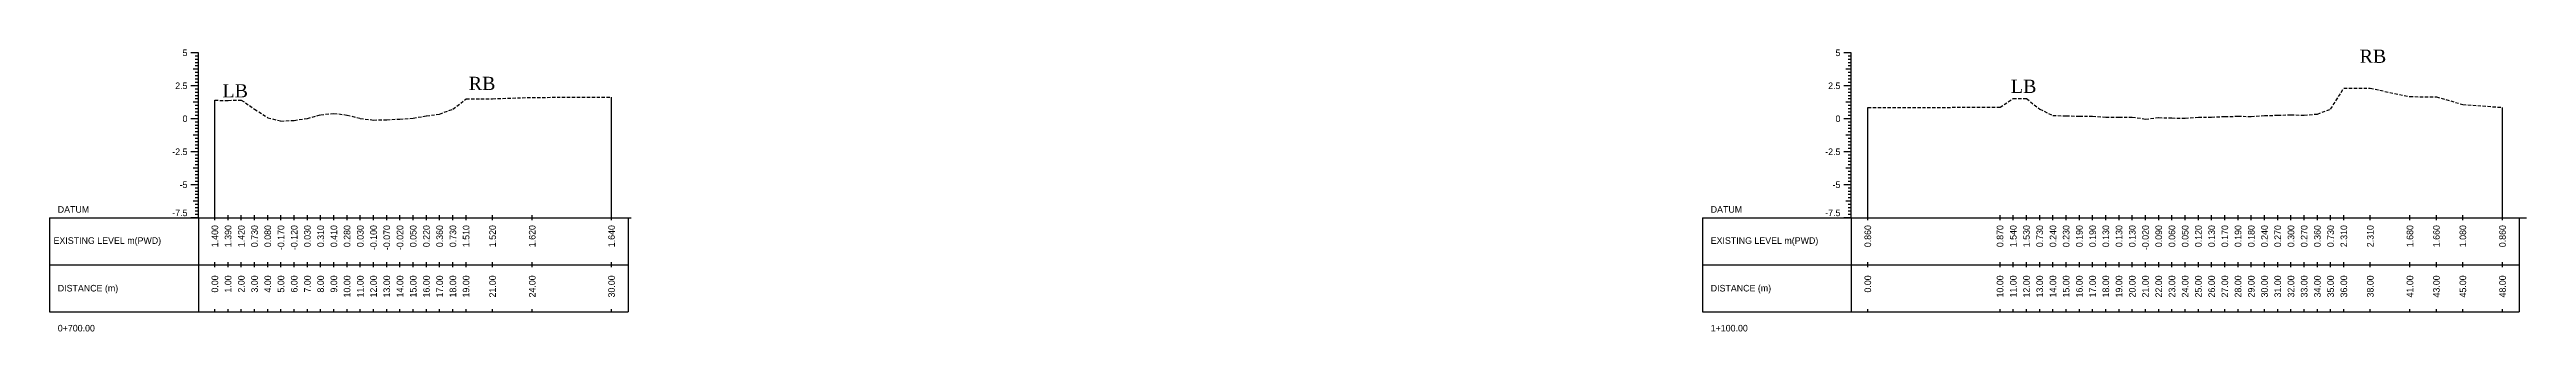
# Model space of a CAD drawing. Header units: inches. Extents: x 4752 to 6808, y -1487 to -426.
# Drawn here: x 5068 to 5255.3, y -1486.8 to -1465.4 of the extents above; entities that cross this region are included whole.
import ezdxf
from ezdxf.enums import TextEntityAlignment as Align

# ---------------------------------------------------------------- set-up
doc = ezdxf.new("R2010")
doc.units = ezdxf.units.IN
doc.header["$MEASUREMENT"] = 0
doc.linetypes.add('HIDDEN', pattern=[0.375, 0.25, -0.125])
doc.layers.add('CS_Drawing', color=7, linetype='Continuous')
doc.layers.add('GL', color=3, linetype='HIDDEN')
doc.styles.add('romans', font='romans.shx')

msp = doc.modelspace()

# ---------------------------------------------------------------- linework, layer by layer
at = {"layer": 'CS_Drawing'}
for p, q in [((5079.21, -1465.67), (5078.64, -1465.67)), ((5079.21, -1465.67), (5078.81, -1465.67)), ((5079.21, -1465.67), (5078.98, -1465.67)), ((5079.21, -1465.92), (5078.98, -1465.92)), ((5079.21, -1466.17), (5078.98, -1466.17)), ((5079.21, -1466.42), (5078.98, -1466.42)), ((5079.21, -1478.17), (5079.21, -1465.67)), ((5204.21, -1465.67), (5203.64, -1465.67)), ((5204.21, -1465.67), (5203.81, -1465.67)), ((5204.21, -1465.67), (5203.98, -1465.67)), ((5204.21, -1465.92), (5203.98, -1465.92)), ((5204.21, -1466.17), (5203.98, -1466.17)), ((5204.21, -1466.42), (5203.98, -1466.42)), ((5204.21, -1478.17), (5204.21, -1465.67)), ((5079.21, -1468.17), (5078.64, -1468.17)), ((5079.21, -1466.92), (5078.81, -1466.92)), ((5079.21, -1468.17), (5078.81, -1468.17)), ((5079.21, -1466.67), (5078.98, -1466.67)), ((5079.21, -1466.92), (5078.98, -1466.92)), ((5079.21, -1467.17), (5078.98, -1467.17)), ((5079.21, -1467.42), (5078.98, -1467.42)), ((5079.21, -1467.67), (5078.98, -1467.67)), ((5079.21, -1467.92), (5078.98, -1467.92)), ((5079.21, -1468.17), (5078.98, -1468.17)), ((5079.21, -1468.42), (5078.98, -1468.42)), ((5204.21, -1468.17), (5203.64, -1468.17)), ((5204.21, -1466.92), (5203.81, -1466.92)), ((5204.21, -1468.17), (5203.81, -1468.17)), ((5204.21, -1466.67), (5203.98, -1466.67)), ((5204.21, -1466.92), (5203.98, -1466.92)), ((5204.21, -1467.17), (5203.98, -1467.17)), ((5204.21, -1467.42), (5203.98, -1467.42)), ((5204.21, -1467.67), (5203.98, -1467.67)), ((5204.21, -1467.92), (5203.98, -1467.92)), ((5204.21, -1468.17), (5203.98, -1468.17)), ((5204.21, -1468.42), (5203.98, -1468.42)), ((5079.21, -1469.42), (5078.81, -1469.42)), ((5079.21, -1468.67), (5078.98, -1468.67)), ((5079.21, -1468.92), (5078.98, -1468.92)), ((5079.21, -1469.17), (5078.98, -1469.17)), ((5079.21, -1469.42), (5078.98, -1469.42)), ((5079.21, -1469.67), (5078.98, -1469.67)), ((5079.21, -1469.92), (5078.98, -1469.92)), ((5079.21, -1470.17), (5078.98, -1470.17)), ((5080.46, -1478.17), (5080.46, -1469.27)), ((5110.46, -1478.17), (5110.46, -1469.03)), ((5204.21, -1469.42), (5203.81, -1469.42)), ((5204.21, -1468.67), (5203.98, -1468.67)), ((5204.21, -1468.92), (5203.98, -1468.92)), ((5204.21, -1469.17), (5203.98, -1469.17)), ((5204.21, -1469.42), (5203.98, -1469.42)), ((5204.21, -1469.67), (5203.98, -1469.67)), ((5204.21, -1469.92), (5203.98, -1469.92)), ((5204.21, -1470.17), (5203.98, -1470.17)), ((5205.46, -1478.17), (5205.46, -1469.81)), ((5253.46, -1478.17), (5253.46, -1469.81)), ((5079.21, -1470.67), (5078.64, -1470.67)), ((5079.21, -1470.67), (5078.81, -1470.67)), ((5079.21, -1471.92), (5078.81, -1471.92)), ((5079.21, -1470.42), (5078.98, -1470.42)), ((5079.21, -1470.67), (5078.98, -1470.67)), ((5079.21, -1470.92), (5078.98, -1470.92)), ((5079.21, -1471.17), (5078.98, -1471.17)), ((5079.21, -1471.42), (5078.98, -1471.42)), ((5079.21, -1471.67), (5078.98, -1471.67)), ((5079.21, -1471.92), (5078.98, -1471.92)), ((5079.21, -1472.17), (5078.98, -1472.17)), ((5204.21, -1470.67), (5203.64, -1470.67)), ((5204.21, -1470.67), (5203.81, -1470.67)), ((5204.21, -1471.92), (5203.81, -1471.92)), ((5204.21, -1470.42), (5203.98, -1470.42)), ((5204.21, -1470.67), (5203.98, -1470.67)), ((5204.21, -1470.92), (5203.98, -1470.92)), ((5204.21, -1471.17), (5203.98, -1471.17)), ((5204.21, -1471.42), (5203.98, -1471.42)), ((5204.21, -1471.67), (5203.98, -1471.67)), ((5204.21, -1471.92), (5203.98, -1471.92)), ((5204.21, -1472.17), (5203.98, -1472.17)), ((5079.21, -1473.17), (5078.64, -1473.17)), ((5079.21, -1473.17), (5078.81, -1473.17)), ((5079.21, -1472.42), (5078.98, -1472.42)), ((5079.21, -1472.67), (5078.98, -1472.67)), ((5079.21, -1472.92), (5078.98, -1472.92)), ((5079.21, -1473.17), (5078.98, -1473.17)), ((5079.21, -1473.42), (5078.98, -1473.42)), ((5079.21, -1473.67), (5078.98, -1473.67)), ((5079.21, -1473.92), (5078.98, -1473.92)), ((5204.21, -1473.17), (5203.64, -1473.17)), ((5204.21, -1473.17), (5203.81, -1473.17)), ((5204.21, -1472.42), (5203.98, -1472.42)), ((5204.21, -1472.67), (5203.98, -1472.67)), ((5204.21, -1472.92), (5203.98, -1472.92)), ((5204.21, -1473.17), (5203.98, -1473.17)), ((5204.21, -1473.42), (5203.98, -1473.42)), ((5204.21, -1473.67), (5203.98, -1473.67)), ((5204.21, -1473.92), (5203.98, -1473.92)), ((5079.21, -1475.67), (5078.64, -1475.67)), ((5079.21, -1474.42), (5078.81, -1474.42)), ((5079.21, -1475.67), (5078.81, -1475.67)), ((5079.21, -1474.17), (5078.98, -1474.17)), ((5079.21, -1474.42), (5078.98, -1474.42)), ((5079.21, -1474.67), (5078.98, -1474.67)), ((5079.21, -1474.92), (5078.98, -1474.92)), ((5079.21, -1475.17), (5078.98, -1475.17)), ((5079.21, -1475.42), (5078.98, -1475.42)), ((5079.21, -1475.67), (5078.98, -1475.67)), ((5079.21, -1475.92), (5078.98, -1475.92)), ((5204.21, -1475.67), (5203.64, -1475.67)), ((5204.21, -1474.42), (5203.81, -1474.42)), ((5204.21, -1475.67), (5203.81, -1475.67)), ((5204.21, -1474.17), (5203.98, -1474.17)), ((5204.21, -1474.42), (5203.98, -1474.42)), ((5204.21, -1474.67), (5203.98, -1474.67)), ((5204.21, -1474.92), (5203.98, -1474.92)), ((5204.21, -1475.17), (5203.98, -1475.17)), ((5204.21, -1475.42), (5203.98, -1475.42)), ((5204.21, -1475.67), (5203.98, -1475.67)), ((5204.21, -1475.92), (5203.98, -1475.92)), ((5079.21, -1476.92), (5078.81, -1476.92)), ((5079.21, -1476.17), (5078.98, -1476.17)), ((5079.21, -1476.42), (5078.98, -1476.42)), ((5079.21, -1476.67), (5078.98, -1476.67)), ((5079.21, -1476.92), (5078.98, -1476.92)), ((5079.21, -1477.17), (5078.98, -1477.17)), ((5079.21, -1477.42), (5078.98, -1477.42)), ((5079.21, -1477.67), (5078.98, -1477.67)), ((5204.21, -1476.92), (5203.81, -1476.92)), ((5204.21, -1476.17), (5203.98, -1476.17)), ((5204.21, -1476.42), (5203.98, -1476.42)), ((5204.21, -1476.67), (5203.98, -1476.67)), ((5204.21, -1476.92), (5203.98, -1476.92)), ((5204.21, -1477.17), (5203.98, -1477.17)), ((5204.21, -1477.42), (5203.98, -1477.42)), ((5204.21, -1477.67), (5203.98, -1477.67)), ((5067.96, -1478.17), (5079.21, -1478.17)), ((5067.96, -1478.17), (5067.96, -1485.29)), ((5079.21, -1478.17), (5078.64, -1478.17)), ((5079.21, -1478.17), (5078.81, -1478.17)), ((5079.21, -1477.92), (5078.98, -1477.92)), ((5079.21, -1478.17), (5078.98, -1478.17)), ((5079.21, -1478.17), (5111.71, -1478.17)), ((5079.21, -1478.17), (5079.21, -1485.29)), ((5080.46, -1478.35), (5080.46, -1477.98)), ((5081.46, -1478.35), (5081.46, -1477.98)), ((5082.46, -1478.35), (5082.46, -1477.98)), ((5083.46, -1478.35), (5083.46, -1477.98)), ((5084.46, -1478.35), (5084.46, -1477.98)), ((5085.46, -1478.35), (5085.46, -1477.98)), ((5086.46, -1478.35), (5086.46, -1477.98)), ((5087.46, -1478.35), (5087.46, -1477.98)), ((5088.46, -1478.35), (5088.46, -1477.98)), ((5089.46, -1478.35), (5089.46, -1477.98)), ((5090.46, -1478.35), (5090.46, -1477.98)), ((5091.46, -1478.35), (5091.46, -1477.98)), ((5092.46, -1478.35), (5092.46, -1477.98)), ((5093.46, -1478.35), (5093.46, -1477.98)), ((5094.46, -1478.35), (5094.46, -1477.98)), ((5095.46, -1478.35), (5095.46, -1477.98)), ((5096.46, -1478.35), (5096.46, -1477.98)), ((5097.46, -1478.35), (5097.46, -1477.98)), ((5098.46, -1478.35), (5098.46, -1477.98)), ((5099.46, -1478.35), (5099.46, -1477.98)), ((5101.46, -1478.35), (5101.46, -1477.98)), ((5104.46, -1478.35), (5104.46, -1477.98)), ((5110.46, -1478.35), (5110.46, -1477.98)), ((5111.71, -1478.17), (5111.93, -1478.17)), ((5111.71, -1478.17), (5111.71, -1485.29)), ((5192.96, -1478.17), (5204.21, -1478.17)), ((5192.96, -1478.17), (5192.96, -1485.29)), ((5204.21, -1478.17), (5203.64, -1478.17)), ((5204.21, -1478.17), (5203.81, -1478.17)), ((5204.21, -1477.92), (5203.98, -1477.92)), ((5204.21, -1478.17), (5203.98, -1478.17)), ((5204.21, -1478.17), (5254.71, -1478.17)), ((5204.21, -1478.17), (5204.21, -1485.29)), ((5205.46, -1478.35), (5205.46, -1477.98)), ((5215.46, -1478.35), (5215.46, -1477.98)), ((5216.46, -1478.35), (5216.46, -1477.98)), ((5217.46, -1478.35), (5217.46, -1477.98)), ((5218.46, -1478.35), (5218.46, -1477.98)), ((5219.46, -1478.35), (5219.46, -1477.98)), ((5220.46, -1478.35), (5220.46, -1477.98)), ((5221.46, -1478.35), (5221.46, -1477.98)), ((5222.46, -1478.35), (5222.46, -1477.98)), ((5223.46, -1478.35), (5223.46, -1477.98)), ((5224.46, -1478.35), (5224.46, -1477.98)), ((5225.46, -1478.35), (5225.46, -1477.98)), ((5226.46, -1478.35), (5226.46, -1477.98)), ((5227.46, -1478.35), (5227.46, -1477.98)), ((5228.46, -1478.35), (5228.46, -1477.98)), ((5229.46, -1478.35), (5229.46, -1477.98)), ((5230.46, -1478.35), (5230.46, -1477.98)), ((5231.46, -1478.35), (5231.46, -1477.98)), ((5232.46, -1478.35), (5232.46, -1477.98)), ((5233.46, -1478.35), (5233.46, -1477.98)), ((5234.46, -1478.35), (5234.46, -1477.98)), ((5235.46, -1478.35), (5235.46, -1477.98)), ((5236.46, -1478.35), (5236.46, -1477.98)), ((5237.46, -1478.35), (5237.46, -1477.98)), ((5238.46, -1478.35), (5238.46, -1477.98)), ((5239.46, -1478.35), (5239.46, -1477.98)), ((5240.46, -1478.35), (5240.46, -1477.98)), ((5241.46, -1478.35), (5241.46, -1477.98)), ((5243.46, -1478.35), (5243.46, -1477.98)), ((5246.46, -1478.35), (5246.46, -1477.98)), ((5248.46, -1478.35), (5248.46, -1477.98)), ((5250.46, -1478.35), (5250.46, -1477.98)), ((5253.46, -1478.35), (5253.46, -1477.98)), ((5254.71, -1478.17), (5255.27, -1478.17)), ((5254.71, -1478.17), (5255.1, -1478.17)), ((5254.71, -1478.17), (5254.93, -1478.17)), ((5254.71, -1478.17), (5254.71, -1485.29)), ((5080.46, -1481.92), (5080.46, -1481.54)), ((5081.46, -1481.92), (5081.46, -1481.54)), ((5082.46, -1481.92), (5082.46, -1481.54)), ((5083.46, -1481.92), (5083.46, -1481.54)), ((5084.46, -1481.92), (5084.46, -1481.54)), ((5085.46, -1481.92), (5085.46, -1481.54)), ((5086.46, -1481.92), (5086.46, -1481.54)), ((5087.46, -1481.92), (5087.46, -1481.54)), ((5088.46, -1481.92), (5088.46, -1481.54)), ((5089.46, -1481.92), (5089.46, -1481.54)), ((5090.46, -1481.92), (5090.46, -1481.54)), ((5091.46, -1481.92), (5091.46, -1481.54)), ((5092.46, -1481.92), (5092.46, -1481.54)), ((5093.46, -1481.92), (5093.46, -1481.54)), ((5094.46, -1481.92), (5094.46, -1481.54)), ((5095.46, -1481.92), (5095.46, -1481.54)), ((5096.46, -1481.92), (5096.46, -1481.54)), ((5097.46, -1481.92), (5097.46, -1481.54)), ((5098.46, -1481.92), (5098.46, -1481.54)), ((5099.46, -1481.92), (5099.46, -1481.54)), ((5101.46, -1481.92), (5101.46, -1481.54)), ((5104.46, -1481.92), (5104.46, -1481.54)), ((5110.46, -1481.92), (5110.46, -1481.54)), ((5205.46, -1481.92), (5205.46, -1481.54)), ((5215.46, -1481.92), (5215.46, -1481.54)), ((5216.46, -1481.92), (5216.46, -1481.54)), ((5217.46, -1481.92), (5217.46, -1481.54)), ((5218.46, -1481.92), (5218.46, -1481.54)), ((5219.46, -1481.92), (5219.46, -1481.54)), ((5220.46, -1481.92), (5220.46, -1481.54)), ((5221.46, -1481.92), (5221.46, -1481.54)), ((5222.46, -1481.92), (5222.46, -1481.54)), ((5223.46, -1481.92), (5223.46, -1481.54)), ((5224.46, -1481.92), (5224.46, -1481.54)), ((5225.46, -1481.92), (5225.46, -1481.54)), ((5226.46, -1481.92), (5226.46, -1481.54)), ((5227.46, -1481.92), (5227.46, -1481.54)), ((5228.46, -1481.92), (5228.46, -1481.54)), ((5229.46, -1481.92), (5229.46, -1481.54)), ((5230.46, -1481.92), (5230.46, -1481.54)), ((5231.46, -1481.92), (5231.46, -1481.54)), ((5232.46, -1481.92), (5232.46, -1481.54)), ((5233.46, -1481.92), (5233.46, -1481.54)), ((5234.46, -1481.92), (5234.46, -1481.54)), ((5235.46, -1481.92), (5235.46, -1481.54)), ((5236.46, -1481.92), (5236.46, -1481.54)), ((5237.46, -1481.92), (5237.46, -1481.54)), ((5238.46, -1481.92), (5238.46, -1481.54)), ((5239.46, -1481.92), (5239.46, -1481.54)), ((5240.46, -1481.92), (5240.46, -1481.54)), ((5241.46, -1481.92), (5241.46, -1481.54)), ((5243.46, -1481.92), (5243.46, -1481.54)), ((5246.46, -1481.92), (5246.46, -1481.54)), ((5248.46, -1481.92), (5248.46, -1481.54)), ((5250.46, -1481.92), (5250.46, -1481.54)), ((5253.46, -1481.92), (5253.46, -1481.54)), ((5067.96, -1481.73), (5079.21, -1481.73)), ((5079.21, -1481.73), (5111.71, -1481.73)), ((5079.21, -1481.73), (5111.71, -1481.73)), ((5192.96, -1481.73), (5204.21, -1481.73)), ((5204.21, -1481.73), (5254.71, -1481.73)), ((5204.21, -1481.73), (5254.71, -1481.73)), ((5067.96, -1485.29), (5079.21, -1485.29)), ((5079.21, -1485.29), (5111.71, -1485.29)), ((5080.46, -1485.29), (5080.46, -1485.1)), ((5081.46, -1485.29), (5081.46, -1485.1)), ((5082.46, -1485.29), (5082.46, -1485.1)), ((5083.46, -1485.29), (5083.46, -1485.1)), ((5084.46, -1485.29), (5084.46, -1485.1)), ((5085.46, -1485.29), (5085.46, -1485.1)), ((5086.46, -1485.29), (5086.46, -1485.1)), ((5087.46, -1485.29), (5087.46, -1485.1)), ((5088.46, -1485.29), (5088.46, -1485.1)), ((5089.46, -1485.29), (5089.46, -1485.1)), ((5090.46, -1485.29), (5090.46, -1485.1)), ((5091.46, -1485.29), (5091.46, -1485.1)), ((5092.46, -1485.29), (5092.46, -1485.1)), ((5093.46, -1485.29), (5093.46, -1485.1)), ((5094.46, -1485.29), (5094.46, -1485.1)), ((5095.46, -1485.29), (5095.46, -1485.1)), ((5096.46, -1485.29), (5096.46, -1485.1)), ((5097.46, -1485.29), (5097.46, -1485.1)), ((5098.46, -1485.29), (5098.46, -1485.1)), ((5099.46, -1485.29), (5099.46, -1485.1)), ((5101.46, -1485.29), (5101.46, -1485.1)), ((5104.46, -1485.29), (5104.46, -1485.1)), ((5110.46, -1485.29), (5110.46, -1485.1)), ((5192.96, -1485.29), (5204.21, -1485.29)), ((5204.21, -1485.29), (5254.71, -1485.29)), ((5205.46, -1485.29), (5205.46, -1485.1)), ((5215.46, -1485.29), (5215.46, -1485.1)), ((5216.46, -1485.29), (5216.46, -1485.1)), ((5217.46, -1485.29), (5217.46, -1485.1)), ((5218.46, -1485.29), (5218.46, -1485.1)), ((5219.46, -1485.29), (5219.46, -1485.1)), ((5220.46, -1485.29), (5220.46, -1485.1)), ((5221.46, -1485.29), (5221.46, -1485.1)), ((5222.46, -1485.29), (5222.46, -1485.1)), ((5223.46, -1485.29), (5223.46, -1485.1)), ((5224.46, -1485.29), (5224.46, -1485.1)), ((5225.46, -1485.29), (5225.46, -1485.1)), ((5226.46, -1485.29), (5226.46, -1485.1)), ((5227.46, -1485.29), (5227.46, -1485.1)), ((5228.46, -1485.29), (5228.46, -1485.1)), ((5229.46, -1485.29), (5229.46, -1485.1)), ((5230.46, -1485.29), (5230.46, -1485.1)), ((5231.46, -1485.29), (5231.46, -1485.1)), ((5232.46, -1485.29), (5232.46, -1485.1)), ((5233.46, -1485.29), (5233.46, -1485.1)), ((5234.46, -1485.29), (5234.46, -1485.1)), ((5235.46, -1485.29), (5235.46, -1485.1)), ((5236.46, -1485.29), (5236.46, -1485.1)), ((5237.46, -1485.29), (5237.46, -1485.1)), ((5238.46, -1485.29), (5238.46, -1485.1)), ((5239.46, -1485.29), (5239.46, -1485.1)), ((5240.46, -1485.29), (5240.46, -1485.1)), ((5241.46, -1485.29), (5241.46, -1485.1)), ((5243.46, -1485.29), (5243.46, -1485.1)), ((5246.46, -1485.29), (5246.46, -1485.1)), ((5248.46, -1485.29), (5248.46, -1485.1)), ((5250.46, -1485.29), (5250.46, -1485.1)), ((5253.46, -1485.29), (5253.46, -1485.1))]:
    msp.add_line(p, q, dxfattribs=at)
at = {"layer": 'GL'}
for points in [[(5205.46, -1469.81), (5215.46, -1469.8), (5216.46, -1469.13), (5217.46, -1469.14), (5218.46, -1469.94), (5219.46, -1470.43), (5220.46, -1470.44), (5221.46, -1470.48), (5222.46, -1470.48), (5223.46, -1470.54), (5224.46, -1470.54), (5225.46, -1470.54), (5226.46, -1470.69), (5227.46, -1470.58), (5228.46, -1470.61), (5229.46, -1470.62), (5230.46, -1470.55), (5231.46, -1470.54), (5232.46, -1470.5), (5233.46, -1470.48), (5234.46, -1470.49), (5235.46, -1470.43), (5236.46, -1470.4), (5237.46, -1470.37), (5238.46, -1470.4), (5239.46, -1470.31), (5240.46, -1469.94), (5241.46, -1468.36), (5243.46, -1468.36), (5246.46, -1468.99), (5248.46, -1469.01), (5250.46, -1469.59), (5253.46, -1469.81)], [(5080.46, -1469.27), (5081.46, -1469.28), (5082.46, -1469.25), (5083.46, -1469.94), (5084.46, -1470.59), (5085.46, -1470.84), (5086.46, -1470.79), (5087.46, -1470.64), (5088.46, -1470.36), (5089.46, -1470.26), (5090.46, -1470.39), (5091.46, -1470.64), (5092.46, -1470.77), (5093.46, -1470.74), (5094.46, -1470.69), (5095.46, -1470.62), (5096.46, -1470.45), (5097.46, -1470.31), (5098.46, -1469.94), (5099.46, -1469.16), (5101.46, -1469.15), (5104.46, -1469.05), (5110.46, -1469.03)]]:
    msp.add_lwpolyline(points, dxfattribs=at)

# ---------------------------------------------------------------- texts
at = {"char_height": 1, "width": 325.847, "attachment_point": 1, "style": 'romans'}
for s, insert in [('\\pi-1,l1;{\\fTimes New Roman|b0|i0|c0|p18;RB}', (5242.65, -1465.43)), ('{\\fTimes New Roman|b0|i0|c0|p18;LB}', (5081.03, -1468.05)), ('\\pi-1,l1;{\\fTimes New Roman|b0|i0|c0|p18;RB}', (5099.66, -1467.49)), ('{\\fTimes New Roman|b0|i0|c0|p18;LB}', (5216.28, -1467.71))]:
    msp.add_mtext(s, dxfattribs=dict(at, insert=insert))
at = {"layer": 'CS_Drawing'}
for s, p in [('5', (5078.39, -1465.67)), ('5', (5203.39, -1465.67)), ('2.5', (5078.39, -1468.17)), ('2.5', (5203.39, -1468.17)), ('0', (5078.39, -1470.67)), ('0', (5203.39, -1470.67)), ('-2.5', (5078.39, -1473.17)), ('-2.5', (5203.39, -1473.17)), ('-5', (5078.39, -1475.67)), ('-5', (5203.39, -1475.67))]:
    msp.add_text(s, height=0.5, dxfattribs=at).set_placement(p, align=Align.MIDDLE_RIGHT)
for s, p in [('DATUM', (5068.58, -1477.54)), ('DATUM', (5193.58, -1477.54)), ('EXISTING LEVEL m(PWD)', (5068.26, -1479.9)), ('EXISTING LEVEL m(PWD)', (5193.58, -1479.9)), ('DISTANCE (m)', (5068.58, -1483.51)), ('DISTANCE (m)', (5193.58, -1483.51)), ('0+700.00', (5068.58, -1486.54)), ('1+100.00', (5193.58, -1486.54))]:
    msp.add_text(s, height=0.5, dxfattribs=at).set_placement(p, align=Align.MIDDLE_LEFT)
for p in [(5078.39, -1478.05), (5203.39, -1478.05)]:
    msp.add_text('-7.5', height=0.5, dxfattribs=at).set_placement(p, align=Align.RIGHT)
for s, p in [('1.400', (5080.46, -1478.73)), ('1.390', (5081.46, -1478.73)), ('1.420', (5082.46, -1478.73)), ('0.730', (5083.46, -1478.73)), ('0.080', (5084.46, -1478.73)), ('-0.170', (5085.46, -1478.73)), ('-0.120', (5086.46, -1478.73)), ('0.030', (5087.46, -1478.73)), ('0.310', (5088.46, -1478.73)), ('0.410', (5089.46, -1478.73)), ('0.280', (5090.46, -1478.73)), ('0.030', (5091.46, -1478.73)), ('-0.100', (5092.46, -1478.73)), ('-0.070', (5093.46, -1478.73)), ('-0.020', (5094.46, -1478.73)), ('0.050', (5095.46, -1478.73)), ('0.220', (5096.46, -1478.73)), ('0.360', (5097.46, -1478.73)), ('0.730', (5098.46, -1478.73)), ('1.510', (5099.46, -1478.73)), ('1.520', (5101.46, -1478.73)), ('1.620', (5104.46, -1478.73)), ('1.640', (5110.46, -1478.73)), ('0.860', (5205.46, -1478.73)), ('0.870', (5215.46, -1478.73)), ('1.540', (5216.46, -1478.73)), ('1.530', (5217.46, -1478.73)), ('0.730', (5218.46, -1478.73)), ('0.240', (5219.46, -1478.73)), ('0.230', (5220.46, -1478.73)), ('0.190', (5221.46, -1478.73)), ('0.190', (5222.46, -1478.73)), ('0.130', (5223.46, -1478.73)), ('0.130', (5224.46, -1478.73)), ('0.130', (5225.46, -1478.73)), ('-0.020', (5226.46, -1478.73)), ('0.090', (5227.46, -1478.73)), ('0.060', (5228.46, -1478.73)), ('0.050', (5229.46, -1478.73)), ('0.120', (5230.46, -1478.73)), ('0.130', (5231.46, -1478.73)), ('0.170', (5232.46, -1478.73)), ('0.190', (5233.46, -1478.73)), ('0.180', (5234.46, -1478.73)), ('0.240', (5235.46, -1478.73)), ('0.270', (5236.46, -1478.73)), ('0.300', (5237.46, -1478.73)), ('0.270', (5238.46, -1478.73)), ('0.360', (5239.46, -1478.73)), ('0.730', (5240.46, -1478.73)), ('2.310', (5241.46, -1478.73)), ('2.310', (5243.46, -1478.73)), ('1.680', (5246.46, -1478.73)), ('1.660', (5248.46, -1478.73)), ('1.080', (5250.46, -1478.73)), ('0.860', (5253.46, -1478.73)), ('0.00', (5080.46, -1482.54)), ('1.00', (5081.46, -1482.54)), ('2.00', (5082.46, -1482.54)), ('3.00', (5083.46, -1482.54)), ('4.00', (5084.46, -1482.54)), ('5.00', (5085.46, -1482.54)), ('6.00', (5086.46, -1482.54)), ('7.00', (5087.46, -1482.54)), ('8.00', (5088.46, -1482.54)), ('9.00', (5089.46, -1482.54)), ('10.00', (5090.46, -1482.54)), ('11.00', (5091.46, -1482.54)), ('12.00', (5092.46, -1482.54)), ('13.00', (5093.46, -1482.54)), ('14.00', (5094.46, -1482.54)), ('15.00', (5095.46, -1482.54)), ('16.00', (5096.46, -1482.54)), ('17.00', (5097.46, -1482.54)), ('18.00', (5098.46, -1482.54)), ('19.00', (5099.46, -1482.54)), ('21.00', (5101.46, -1482.54)), ('24.00', (5104.46, -1482.54)), ('30.00', (5110.46, -1482.54)), ('0.00', (5205.46, -1482.54)), ('10.00', (5215.46, -1482.54)), ('11.00', (5216.46, -1482.54)), ('12.00', (5217.46, -1482.54)), ('13.00', (5218.46, -1482.54)), ('14.00', (5219.46, -1482.54)), ('15.00', (5220.46, -1482.54)), ('16.00', (5221.46, -1482.54)), ('17.00', (5222.46, -1482.54)), ('18.00', (5223.46, -1482.54)), ('19.00', (5224.46, -1482.54)), ('20.00', (5225.46, -1482.54)), ('21.00', (5226.46, -1482.54)), ('22.00', (5227.46, -1482.54)), ('23.00', (5228.46, -1482.54)), ('24.00', (5229.46, -1482.54)), ('25.00', (5230.46, -1482.54)), ('26.00', (5231.46, -1482.54)), ('27.00', (5232.46, -1482.54)), ('28.00', (5233.46, -1482.54)), ('29.00', (5234.46, -1482.54)), ('30.00', (5235.46, -1482.54)), ('31.00', (5236.46, -1482.54)), ('32.00', (5237.46, -1482.54)), ('33.00', (5238.46, -1482.54)), ('34.00', (5239.46, -1482.54)), ('35.00', (5240.46, -1482.54)), ('36.00', (5241.46, -1482.54)), ('38.00', (5243.46, -1482.54)), ('41.00', (5246.46, -1482.54)), ('43.00', (5248.46, -1482.54)), ('45.00', (5250.46, -1482.54)), ('48.00', (5253.46, -1482.54))]:
    msp.add_text(s, height=0.5, rotation=90, dxfattribs=at).set_placement(p, align=Align.MIDDLE_RIGHT)

doc.saveas('drawing.dxf')
